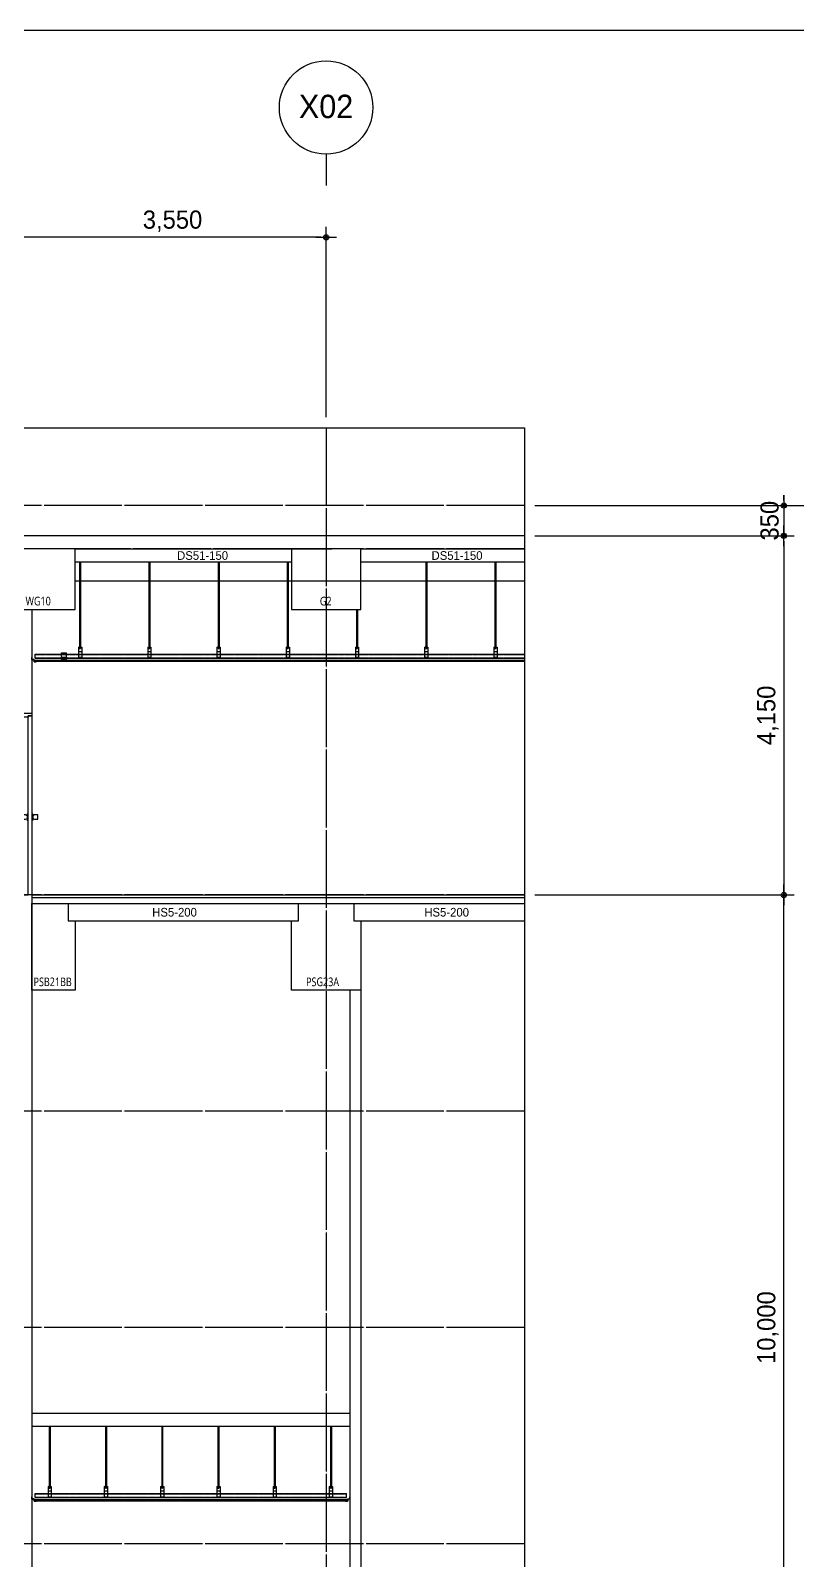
# Model space of a CAD drawing. Header units: millimetres. Extents: x 11948722 to 13111668, y -10771712 to -10232988.
# Drawn here: x 12339840 to 12348702, y -10543638 to -10525959 of the extents above; entities that cross this region are included whole.
import ezdxf
from ezdxf.enums import TextEntityAlignment as Align

# ---------------------------------------------------------------- set-up
doc = ezdxf.new("R2010")
doc.units = ezdxf.units.MM
doc.header["$LTSCALE"] = 150
doc.header["$MEASUREMENT"] = 0
doc.linetypes.add('CEN', pattern=[6.2, 6, -0.1, 0, -0.1])
doc.linetypes.add('Xref-계단단면도$0$HIDDEN', pattern=[0.375, 0.25, -0.125])
doc.layers.get('0').update_dxf_attribs({"linetype": 'CONTINUOUS'})
doc.layers.get('Defpoints').update_dxf_attribs({"color": 117, "linetype": 'CONTINUOUS'})
for name, color, linetype in [('A-DOOR', 4, 'CONTINUOUS'), ('A-FIN-4', 9, 'CONTINUOUS'), ('A-중심선', 10, 'CEN'), ('CON-C', 2, 'CONTINUOUS'), ('ELE08', 8, 'CONTINUOUS'), ('INS', 251, 'CONTINUOUS'), ('PIR판넬', 4, 'CONTINUOUS'), ('Xref-계단단면도$0$3 dim0', 7, 'CONTINUOUS'), ('Xref-계단단면도$0$4', 4, 'CONTINUOUS'), ('Xref-계단단면도$0$8', 8, 'CONTINUOUS'), ('Xref-계단단면도$0$A-CEIL', 6, 'CONTINUOUS'), ('Xref-계단단면도$0$ELE-3', 6, 'CONTINUOUS'), ('Xref-계단단면도$0$FIN', 5, 'CONTINUOUS'), ('Xref-계단단면도$0$SYM-2', 7, 'CONTINUOUS')]:
    doc.layers.add(name, color=color, linetype=linetype)
doc.styles.get("Standard").update_dxf_attribs({"font": 'NanumGothic.ttf'})
doc.styles.add('Xref-계단단면도$0$나눔고딕 Se', font='')
doc.styles.add('Xref-계단단면도$0$돋움', font='')
doc.styles.get('Xref-계단단면도$0$나눔고딕 Se').set_extended_font_data('Dotum')
doc.styles.get('Xref-계단단면도$0$돋움').set_extended_font_data('Dotum')
doc.dimstyles.new('Xref-계단단면도$0$A1-100', dxfattribs={"dimtxt": 3, "dimasz": 1, "dimexe": 2, "dimexo": 2, "dimgap": 1, "dimtad": 1, "dimdec": 0, "dimzin": 12, "dimdsep": 46, "dimlunit": 6, "dimtxsty": 'Xref-계단단면도$0$나눔고딕 Se', "dimblk1": 'Xref-계단단면도$0$DIMDOT', "dimblk2": 'Xref-계단단면도$0$DIMDOT', "dimsah": 1, "dimcen": -1, "dimdle": 2, "dimclrd": 256, "dimclre": 256, "dimclrt": 3, "dimadec": 0, "dimazin": 0, "dimtfac": 1, "dimtdec": 0, "dimtix": 1, "dimtmove": 2, "dimatfit": 3, "dimldrblk": 'Xref-계단단면도$0$DIMDOT', "dimfxl": 1, "dimtvp": 1, "dimtolj": 1, "dimtzin": 12, "dimlwd": -1, "dimlwe": -1, "dimarcsym": 0})

# ---------------------------------------------------------------- blocks, each defined once
blk = doc.blocks.new('Xref-계단단면도$0$DIMDOT')
at = {"color": 0}
blk.add_line((-2, 0), (2, 0), dxfattribs=at)
for radius in [0.5, 0.25]:
    blk.add_circle((0, 0), radius, dxfattribs=at)
blk = doc.blocks.new('*D486')
at = {"layer": 'Defpoints', "color": 0, "ltscale": 1200}
for p in [(12345546, -10531448), (12349146, -10531448), (12345546, -10565948)]:
    blk.add_point(p, dxfattribs=at)
at = {"layer": 'Xref-계단단면도$0$3 dim0'}
for p, q in [((12345666, -10531448), (12349266, -10531448)), ((12349146, -10565888), (12349146, -10531508)), ((12345666, -10565948), (12349266, -10565948))]:
    blk.add_line(p, q, dxfattribs=at)
at = {"layer": 'Xref-계단단면도$0$3 dim0', "ltscale": 1200, "xscale": 60, "yscale": 60, "zscale": 60}
for p, rotation in [((12349146, -10531448), 90), ((12349146, -10565948), 270)]:
    blk.add_blockref('Xref-계단단면도$0$DIMDOT', p, dxfattribs=dict(at, rotation=rotation))
at = {"layer": 'Xref-계단단면도$0$3 dim0', "color": 3, "ltscale": 1200, "insert": (12348961, -10548698), "char_height": 210, "attachment_point": 5, "rotation": 90, "style": 'Xref-계단단면도$0$나눔고딕 Se'}
blk.add_mtext('\\A1;34,500', dxfattribs=at)
blk = doc.blocks.new('*D487')
at = {"layer": 'Defpoints', "color": 0, "ltscale": 1200}
for p in [(12345546, -10531798), (12345546, -10535948), (12348546, -10535948)]:
    blk.add_point(p, dxfattribs=at)
at = {"layer": 'Xref-계단단면도$0$3 dim0'}
for p, q in [((12345666, -10531798), (12348666, -10531798)), ((12348546, -10531858), (12348546, -10535888)), ((12345666, -10535948), (12348666, -10535948))]:
    blk.add_line(p, q, dxfattribs=at)
at = {"layer": 'Xref-계단단면도$0$3 dim0', "ltscale": 1200, "xscale": 60, "yscale": 60, "zscale": 60}
for p, rotation in [((12348546, -10531798), 90), ((12348546, -10535948), 270)]:
    blk.add_blockref('Xref-계단단면도$0$DIMDOT', p, dxfattribs=dict(at, rotation=rotation))
at = {"layer": 'Xref-계단단면도$0$3 dim0', "color": 3, "ltscale": 1200, "insert": (12348361, -10533873), "char_height": 210, "attachment_point": 5, "rotation": 90, "style": 'Xref-계단단면도$0$나눔고딕 Se'}
blk.add_mtext('\\A1;4,150', dxfattribs=at)
blk = doc.blocks.new('*D488')
at = {"layer": 'Defpoints', "color": 0, "ltscale": 1200}
for p in [(12345546, -10535948), (12348546, -10535948), (12345546, -10545948)]:
    blk.add_point(p, dxfattribs=at)
at = {"layer": 'Xref-계단단면도$0$3 dim0'}
for p, q in [((12345666, -10535948), (12348666, -10535948)), ((12348546, -10545888), (12348546, -10536008)), ((12345666, -10545948), (12348666, -10545948))]:
    blk.add_line(p, q, dxfattribs=at)
at = {"layer": 'Xref-계단단면도$0$3 dim0', "ltscale": 1200, "xscale": 60, "yscale": 60, "zscale": 60}
for p, rotation in [((12348546, -10535948), 90), ((12348546, -10545948), 270)]:
    blk.add_blockref('Xref-계단단면도$0$DIMDOT', p, dxfattribs=dict(at, rotation=rotation))
at = {"layer": 'Xref-계단단면도$0$3 dim0', "color": 3, "ltscale": 1200, "insert": (12348361, -10540948), "char_height": 210, "attachment_point": 5, "rotation": 90, "style": 'Xref-계단단면도$0$나눔고딕 Se'}
blk.add_mtext('\\A1;10,000', dxfattribs=at)
blk = doc.blocks.new('*D494')
at = {"layer": 'Defpoints', "color": 0, "ltscale": 1200}
for p in [(12345546, -10531448), (12345546, -10531798), (12348546, -10531798)]:
    blk.add_point(p, dxfattribs=at)
at = {"layer": 'Xref-계단단면도$0$3 dim0'}
for p, q in [((12348546, -10531388), (12348546, -10531328)), ((12345666, -10531448), (12348666, -10531448)), ((12348546, -10531448), (12348546, -10531798)), ((12345666, -10531798), (12348666, -10531798)), ((12348546, -10531858), (12348546, -10531918))]:
    blk.add_line(p, q, dxfattribs=at)
at = {"layer": 'Xref-계단단면도$0$3 dim0', "ltscale": 1200, "xscale": 60, "yscale": 60, "zscale": 60}
for p, rotation in [((12348546, -10531448), 270), ((12348546, -10531798), 90)]:
    blk.add_blockref('Xref-계단단면도$0$DIMDOT', p, dxfattribs=dict(at, rotation=rotation))
at = {"layer": 'Xref-계단단면도$0$3 dim0', "color": 3, "ltscale": 1200, "insert": (12348381, -10531623), "char_height": 210, "attachment_point": 5, "rotation": 90, "style": 'Xref-계단단면도$0$나눔고딕 Se'}
blk.add_mtext('\\A1;350', dxfattribs=at)
blk = doc.blocks.new('*U136')
at = {"layer": 'A-DOOR'}
for p, q in [((-200, 0), (-200, 2070)), ((-155, 0), (-155, 2055)), ((-200, 0), (-25, 0))]:
    blk.add_line(p, q, dxfattribs=at)
for points in [[(10, 2100), (20, 2100), (20, 2070), (-25, 2070), (-25, 2055), (-155, 2055), (-155, 2070), (-200, 2070), (-200, 2100), (-190, 2100)], [(-35, 915), (-55, 925), (-95, 925), (-95, 875), (-55, 875), (-35, 885)], [(-25, 945), (-35, 935), (-35, 865), (-25, 855)], [(20, 945), (30, 935), (30, 865), (20, 855)], [(30, 885), (50, 875), (90, 875), (90, 925), (50, 925), (30, 915)]]:
    blk.add_lwpolyline(points, dxfattribs=at)
blk.add_lwpolyline([(20, 0), (-25, 0), (-25, 2070), (20, 2070)], close=True, dxfattribs=at)
blk = doc.blocks.new('*D513')
at = {"layer": 'Defpoints', "color": 0, "ltscale": 1200}
for p in [(12339705, -10528348), (12339705, -10530548), (12343255, -10530548)]:
    blk.add_point(p, dxfattribs=at)
at = {"layer": 'Xref-계단단면도$0$3 dim0'}
for p, q in [((12339705, -10530428), (12339705, -10528228)), ((12343255, -10530428), (12343255, -10528228)), ((12343195, -10528348), (12339765, -10528348))]:
    blk.add_line(p, q, dxfattribs=at)
at = {"layer": 'Xref-계단단면도$0$3 dim0', "ltscale": 1200, "xscale": 60, "yscale": 60, "zscale": 60, "rotation": 180}
blk.add_blockref('Xref-계단단면도$0$DIMDOT', (12339705, -10528348), dxfattribs=at)
at = {"layer": 'Xref-계단단면도$0$3 dim0', "ltscale": 1200, "xscale": 60, "yscale": 60, "zscale": 60}
blk.add_blockref('Xref-계단단면도$0$DIMDOT', (12343255, -10528348), dxfattribs=at)
at = {"layer": 'Xref-계단단면도$0$3 dim0', "color": 3, "ltscale": 1200, "insert": (12341480, -10528163), "char_height": 210, "attachment_point": 5, "style": 'Xref-계단단면도$0$나눔고딕 Se'}
blk.add_mtext('\\A1;3,550', dxfattribs=at)
blk = doc.blocks.new('WG10')
at = {"layer": 'CON-C', "ltscale": 1200}
blk.add_lwpolyline([(-400, 0), (400, 0), (400, 700), (-400, 700)], close=True, dxfattribs=at)
at = {"layer": 'Defpoints', "color": 1, "width": 0.8}
blk.add_text('WG10', height=99.8, dxfattribs=at).set_placement((-173, 96), align=Align.MIDDLE_LEFT)
blk = doc.blocks.new('G2')
at = {"layer": 'CON-C', "ltscale": 1200}
blk.add_lwpolyline([(-400, 0), (400, 0), (400, 700), (-400, 700)], close=True, dxfattribs=at)
at = {"layer": 'Defpoints', "color": 1, "width": 0.8}
blk.add_text('G2', height=99.8, dxfattribs=at).set_placement((-72, 96), align=Align.MIDDLE_LEFT)
blk = doc.blocks.new('PSB21BB')
at = {"layer": 'CON-C', "ltscale": 1200, "flags": 128}
blk.add_lwpolyline([(-250, 0), (-250, 1000), (170, 1000), (170, 800), (250, 800), (250, 0)], close=True, dxfattribs=at)
at = {"layer": 'Defpoints', "color": 1, "width": 0.8}
blk.add_text('PSB21BB', height=99.8, dxfattribs=at).set_placement((-231, 96), align=Align.MIDDLE_LEFT)
blk = doc.blocks.new('PSG23A')
at = {"layer": 'CON-C', "ltscale": 1200, "flags": 128}
blk.add_lwpolyline([(-400, 0), (-400, 800), (-320, 800), (-320, 1000), (320, 1000), (320, 800), (400, 800), (400, 0)], close=True, dxfattribs=at)
at = {"layer": 'Defpoints', "color": 1, "width": 0.8}
blk.add_text('PSG23A', height=99.8, dxfattribs=at).set_placement((-231, 96), align=Align.MIDDLE_LEFT)

msp = doc.modelspace()

# ---------------------------------------------------------------- linework, layer by layer
at = {"layer": 'A-FIN-4'}
msp.add_line((12345546.5, -10531798.2), (12332004.7, -10531798.2), dxfattribs=at)
at = {"layer": 'A-중심선'}
for p, q in [((12343254.7, -10530548.2), (12343254.7, -10579629.2)), ((12345546.5, -10531448.2), (12327920.5, -10531448.2)), ((12345546.5, -10531798.2), (12327920.5, -10531798.2)), ((12342854.7, -10531948.2), (12339554.7, -10531948.2)), ((12345546.5, -10531948.2), (12343654.7, -10531948.2)), ((12345546.5, -10535948.2), (12327920.5, -10535948.2)), ((12345546.5, -10538448.2), (12327920.5, -10538448.2)), ((12345546.5, -10540948.2), (12327920.5, -10540948.2)), ((12345546.5, -10543448.2), (12327920.5, -10543448.2))]:
    msp.add_line(p, q, dxfattribs=at)
at = {"layer": 'CON-C', "ltscale": 1200}
for p, q in [((12340354.7, -10531948.2), (12343321.4, -10531948.2)), ((12343654.7, -10531948.2), (12345546.5, -10531948.2)), ((12340354.7, -10532098.2), (12342854.7, -10532098.2)), ((12343654.7, -10532098.2), (12345546.5, -10532098.2)), ((12339854.7, -10532648.2), (12339854.7, -10533848.2)), ((12339554.7, -10533848.2), (12339854.7, -10533848.2)), ((12339854.7, -10535948.2), (12339554.7, -10535948.2)), ((12339854.7, -10535948.2), (12339854.7, -10543848.2)), ((12340274.7, -10536048.2), (12342934.7, -10536048.2)), ((12343574.7, -10536048.2), (12345546.5, -10536048.2)), ((12340354.7, -10536248.2), (12342854.7, -10536248.2)), ((12343654.7, -10536248.2), (12345546.5, -10536248.2))]:
    msp.add_line(p, q, dxfattribs=at)
at = {"layer": 'Defpoints', "ltscale": 1200}
for points in [[(12317265.7, -10580484.4), (12358215.7, -10580484.4), (12358215.7, -10525959.4), (12317265.7, -10525959.4)], [(12327920.5, -10530548.2), (12345546.5, -10530548.2), (12345546.5, -10579629.2), (12327920.5, -10579629.2)]]:
    msp.add_lwpolyline(points, close=True, dxfattribs=at)
at = {"layer": 'ELE08'}
msp.add_line((12339854.7, -10535978.2), (12345546.5, -10535978.2), dxfattribs=at)
at = {"layer": 'INS'}
msp.add_lwpolyline([(12340354.7, -10532318.2), (12345546.5, -10532318.2)], dxfattribs=at)
at = {"layer": 'PIR판넬'}
for p, q in [((12343529.7, -10537048.2), (12343529.7, -10545948.2)), ((12343654.7, -10537048.2), (12343654.7, -10545948.2))]:
    msp.add_line(p, q, dxfattribs=at)
at = {"layer": 'Xref-계단단면도$0$4', "ltscale": 0.1}
for points in [[(12339904.7, -10533254.2), (12339904.7, -10533248.2), (12339903.7, -10533248.2), (12339903.7, -10533253.2), (12339880.7, -10533253.2), (12339880.7, -10533228.2), (12339855.7, -10533228.2), (12339855.7, -10533204.2), (12339854.7, -10533204.2), (12339854.7, -10533229.2), (12339879.7, -10533229.2), (12339879.7, -10533254.2), (12339904.7, -10533254.2)], [(12339904.7, -10542954.2), (12339904.7, -10542948.2), (12339903.7, -10542948.2), (12339903.7, -10542953.2), (12339880.7, -10542953.2), (12339880.7, -10542928.2), (12339855.7, -10542928.2), (12339855.7, -10542904.2), (12339854.7, -10542904.2), (12339854.7, -10542929.2), (12339879.7, -10542929.2), (12339879.7, -10542954.2), (12339904.7, -10542954.2)], [(12343479.7, -10542954.2), (12343479.7, -10542948.2), (12343480.7, -10542948.2), (12343480.7, -10542953.2), (12343503.7, -10542953.2), (12343503.7, -10542928.2), (12343528.7, -10542928.2), (12343528.7, -10542904.2), (12343529.7, -10542904.2), (12343529.7, -10542929.2), (12343504.7, -10542929.2), (12343504.7, -10542954.2), (12343479.7, -10542954.2)]]:
    msp.add_lwpolyline(points, dxfattribs=at)
at = {"layer": 'Xref-계단단면도$0$8'}
for p, q in [((12340406.3, -10532098.2), (12340406.3, -10533079.4)), ((12340417.5, -10532098.2), (12340417.5, -10533079.4)), ((12341206.3, -10532098.2), (12341206.3, -10533079.4)), ((12341217.5, -10532098.2), (12341217.5, -10533079.4)), ((12342006.3, -10532098.2), (12342006.3, -10533079.4)), ((12342017.5, -10532098.2), (12342017.5, -10533079.4)), ((12342806.3, -10532098.2), (12342806.3, -10533079.4)), ((12342817.5, -10532098.2), (12342817.5, -10533079.4)), ((12344406.3, -10532098.2), (12344406.3, -10533079.4)), ((12344417.5, -10532098.2), (12344417.5, -10533079.4)), ((12345206.3, -10532098.2), (12345206.3, -10533079.4)), ((12345217.5, -10532098.2), (12345217.5, -10533079.4)), ((12343606.3, -10532648.2), (12343606.3, -10533079.4)), ((12343617.5, -10532648.2), (12343617.5, -10533079.4)), ((12340197.9, -10533149.4), (12340254.1, -10533149.4)), ((12340197.9, -10533193.2), (12340197.9, -10533149.4)), ((12340197.9, -10533151.9), (12340254.1, -10533151.9)), ((12340197.9, -10533160.7), (12340201.5, -10533160.7)), ((12340204.1, -10533199.4), (12340197.9, -10533193.2)), ((12340197.9, -10533199.4), (12340204.1, -10533199.4)), ((12340197.9, -10533223.2), (12340197.9, -10533199.4)), ((12340200.4, -10533220.7), (12340200.4, -10533201.9)), ((12340200.4, -10533201.9), (12340204.1, -10533201.9)), ((12340203.6, -10533160.7), (12340206.6, -10533160.7)), ((12340204.1, -10533201.9), (12340204.1, -10533199.4)), ((12340204.1, -10533199.4), (12340247.9, -10533199.4)), ((12340206.6, -10533154.7), (12340206.6, -10533149.4)), ((12340206.6, -10533160.7), (12340206.6, -10533156.4)), ((12340221.6, -10533154.7), (12340221.6, -10533149.4)), ((12340221.6, -10533160.7), (12340221.6, -10533156.4)), ((12340221.6, -10533160.7), (12340224.7, -10533160.7)), ((12340226.4, -10533160.7), (12340230.4, -10533160.7)), ((12340230.4, -10533154.7), (12340230.4, -10533149.4)), ((12340230.4, -10533160.7), (12340230.4, -10533156.4)), ((12340245.4, -10533154.7), (12340245.4, -10533149.4)), ((12340245.4, -10533160.7), (12340245.4, -10533156.4)), ((12340245.4, -10533160.7), (12340249.2, -10533160.7)), ((12340247.9, -10533199.4), (12340254.1, -10533193.2)), ((12340247.9, -10533199.4), (12340254.1, -10533199.4)), ((12340247.9, -10533201.9), (12340247.9, -10533199.4)), ((12340247.9, -10533201.9), (12340251.6, -10533201.9)), ((12340250.5, -10533160.7), (12340254.1, -10533160.7)), ((12340251.6, -10533201.9), (12340251.6, -10533220.7)), ((12340254.1, -10533193.2), (12340254.1, -10533149.4)), ((12340254.1, -10533199.4), (12340254.1, -10533223.2)), ((12340393.1, -10533083.2), (12340430.6, -10533083.2)), ((12340393.1, -10533083.2), (12340393.1, -10533201.9)), ((12340393.1, -10533086.9), (12340430.6, -10533086.9)), ((12340393.1, -10533133.2), (12340430.6, -10533133.2)), ((12340393.1, -10533201.9), (12340430.6, -10533201.9)), ((12340400.6, -10533079.4), (12340423.1, -10533079.4)), ((12340400.6, -10533079.4), (12340400.6, -10533083.2)), ((12340400.6, -10533086.9), (12340400.6, -10533090.7)), ((12340400.6, -10533090.7), (12340423.1, -10533090.7)), ((12340404.4, -10533079.4), (12340404.4, -10533083.2)), ((12340404.4, -10533086.9), (12340404.4, -10533090.7)), ((12340406.3, -10533074.4), (12340417.5, -10533074.4)), ((12340406.3, -10533076.9), (12340417.5, -10533076.9)), ((12340406.3, -10533090.7), (12340406.3, -10533101.9)), ((12340406.3, -10533091.9), (12340417.5, -10533091.9)), ((12340406.3, -10533094.4), (12340417.5, -10533094.4)), ((12340406.3, -10533096.9), (12340417.5, -10533096.9)), ((12340406.3, -10533099.4), (12340417.5, -10533099.4)), ((12340406.3, -10533099.4), (12340417.5, -10533099.4)), ((12340406.3, -10533101.9), (12340417.5, -10533101.9)), ((12340417.5, -10533090.7), (12340417.5, -10533101.9)), ((12340419.4, -10533079.4), (12340419.4, -10533083.2)), ((12340419.4, -10533086.9), (12340419.4, -10533090.7)), ((12340423.1, -10533079.4), (12340423.1, -10533083.2)), ((12340423.1, -10533086.9), (12340423.1, -10533090.7)), ((12340430.6, -10533083.2), (12340430.6, -10533201.9)), ((12341193.1, -10533083.2), (12341193.1, -10533201.9)), ((12341193.1, -10533083.2), (12341230.6, -10533083.2)), ((12341193.1, -10533086.9), (12341230.6, -10533086.9)), ((12341193.1, -10533133.2), (12341230.6, -10533133.2)), ((12341193.1, -10533201.9), (12341230.6, -10533201.9)), ((12341200.6, -10533079.4), (12341223.1, -10533079.4)), ((12341200.6, -10533079.4), (12341200.6, -10533083.2)), ((12341200.6, -10533086.9), (12341200.6, -10533090.7)), ((12341200.6, -10533090.7), (12341223.1, -10533090.7)), ((12341204.4, -10533079.4), (12341204.4, -10533083.2)), ((12341204.4, -10533086.9), (12341204.4, -10533090.7)), ((12341206.3, -10533074.4), (12341217.5, -10533074.4)), ((12341206.3, -10533076.9), (12341217.5, -10533076.9)), ((12341206.3, -10533090.7), (12341206.3, -10533101.9)), ((12341206.3, -10533091.9), (12341217.5, -10533091.9)), ((12341206.3, -10533094.4), (12341217.5, -10533094.4)), ((12341206.3, -10533096.9), (12341217.5, -10533096.9)), ((12341206.3, -10533099.4), (12341217.5, -10533099.4)), ((12341206.3, -10533099.4), (12341217.5, -10533099.4)), ((12341206.3, -10533101.9), (12341217.5, -10533101.9)), ((12341217.5, -10533090.7), (12341217.5, -10533101.9)), ((12341219.4, -10533079.4), (12341219.4, -10533083.2)), ((12341219.4, -10533086.9), (12341219.4, -10533090.7)), ((12341223.1, -10533079.4), (12341223.1, -10533083.2)), ((12341223.1, -10533086.9), (12341223.1, -10533090.7)), ((12341230.6, -10533083.2), (12341230.6, -10533201.9)), ((12341993.1, -10533083.2), (12341993.1, -10533201.9)), ((12341993.1, -10533083.2), (12342030.6, -10533083.2)), ((12341993.1, -10533086.9), (12342030.6, -10533086.9)), ((12341993.1, -10533133.2), (12342030.6, -10533133.2)), ((12341993.1, -10533201.9), (12342030.6, -10533201.9)), ((12342000.6, -10533079.4), (12342023.1, -10533079.4)), ((12342000.6, -10533079.4), (12342000.6, -10533083.2)), ((12342000.6, -10533086.9), (12342000.6, -10533090.7)), ((12342000.6, -10533090.7), (12342023.1, -10533090.7)), ((12342004.4, -10533079.4), (12342004.4, -10533083.2)), ((12342004.4, -10533086.9), (12342004.4, -10533090.7)), ((12342006.3, -10533074.4), (12342017.5, -10533074.4)), ((12342006.3, -10533076.9), (12342017.5, -10533076.9)), ((12342006.3, -10533090.7), (12342006.3, -10533101.9)), ((12342006.3, -10533091.9), (12342017.5, -10533091.9)), ((12342006.3, -10533094.4), (12342017.5, -10533094.4)), ((12342006.3, -10533096.9), (12342017.5, -10533096.9)), ((12342006.3, -10533099.4), (12342017.5, -10533099.4)), ((12342006.3, -10533099.4), (12342017.5, -10533099.4)), ((12342006.3, -10533101.9), (12342017.5, -10533101.9)), ((12342017.5, -10533090.7), (12342017.5, -10533101.9)), ((12342019.4, -10533079.4), (12342019.4, -10533083.2)), ((12342019.4, -10533086.9), (12342019.4, -10533090.7)), ((12342023.1, -10533079.4), (12342023.1, -10533083.2)), ((12342023.1, -10533086.9), (12342023.1, -10533090.7)), ((12342030.6, -10533083.2), (12342030.6, -10533201.9)), ((12342793.1, -10533083.2), (12342793.1, -10533201.9)), ((12342793.1, -10533083.2), (12342830.6, -10533083.2)), ((12342793.1, -10533086.9), (12342830.6, -10533086.9)), ((12342793.1, -10533133.2), (12342830.6, -10533133.2)), ((12342793.1, -10533201.9), (12342830.6, -10533201.9)), ((12342800.6, -10533079.4), (12342823.1, -10533079.4)), ((12342800.6, -10533079.4), (12342800.6, -10533083.2)), ((12342800.6, -10533086.9), (12342800.6, -10533090.7)), ((12342800.6, -10533090.7), (12342823.1, -10533090.7)), ((12342804.4, -10533079.4), (12342804.4, -10533083.2)), ((12342804.4, -10533086.9), (12342804.4, -10533090.7)), ((12342806.3, -10533074.4), (12342817.5, -10533074.4)), ((12342806.3, -10533076.9), (12342817.5, -10533076.9)), ((12342806.3, -10533090.7), (12342806.3, -10533101.9)), ((12342806.3, -10533091.9), (12342817.5, -10533091.9)), ((12342806.3, -10533094.4), (12342817.5, -10533094.4)), ((12342806.3, -10533096.9), (12342817.5, -10533096.9)), ((12342806.3, -10533099.4), (12342817.5, -10533099.4)), ((12342806.3, -10533099.4), (12342817.5, -10533099.4)), ((12342806.3, -10533101.9), (12342817.5, -10533101.9)), ((12342817.5, -10533090.7), (12342817.5, -10533101.9)), ((12342819.4, -10533079.4), (12342819.4, -10533083.2)), ((12342819.4, -10533086.9), (12342819.4, -10533090.7)), ((12342823.1, -10533079.4), (12342823.1, -10533083.2)), ((12342823.1, -10533086.9), (12342823.1, -10533090.7)), ((12342830.6, -10533083.2), (12342830.6, -10533201.9)), ((12343593.1, -10533083.2), (12343593.1, -10533201.9)), ((12343593.1, -10533083.2), (12343630.6, -10533083.2)), ((12343593.1, -10533086.9), (12343630.6, -10533086.9)), ((12343593.1, -10533133.2), (12343630.6, -10533133.2)), ((12343593.1, -10533201.9), (12343630.6, -10533201.9)), ((12343600.6, -10533079.4), (12343623.1, -10533079.4)), ((12343600.6, -10533079.4), (12343600.6, -10533083.2)), ((12343600.6, -10533086.9), (12343600.6, -10533090.7)), ((12343600.6, -10533090.7), (12343623.1, -10533090.7)), ((12343604.4, -10533079.4), (12343604.4, -10533083.2)), ((12343604.4, -10533086.9), (12343604.4, -10533090.7)), ((12343606.3, -10533074.4), (12343617.5, -10533074.4)), ((12343606.3, -10533076.9), (12343617.5, -10533076.9)), ((12343606.3, -10533090.7), (12343606.3, -10533101.9)), ((12343606.3, -10533091.9), (12343617.5, -10533091.9)), ((12343606.3, -10533094.4), (12343617.5, -10533094.4)), ((12343606.3, -10533096.9), (12343617.5, -10533096.9)), ((12343606.3, -10533099.4), (12343617.5, -10533099.4)), ((12343606.3, -10533099.4), (12343617.5, -10533099.4)), ((12343606.3, -10533101.9), (12343617.5, -10533101.9)), ((12343617.5, -10533090.7), (12343617.5, -10533101.9)), ((12343619.4, -10533079.4), (12343619.4, -10533083.2)), ((12343619.4, -10533086.9), (12343619.4, -10533090.7)), ((12343623.1, -10533079.4), (12343623.1, -10533083.2)), ((12343623.1, -10533086.9), (12343623.1, -10533090.7)), ((12343630.6, -10533083.2), (12343630.6, -10533201.9)), ((12344393.1, -10533083.2), (12344393.1, -10533201.9)), ((12344393.1, -10533083.2), (12344430.6, -10533083.2)), ((12344393.1, -10533086.9), (12344430.6, -10533086.9)), ((12344393.1, -10533133.2), (12344430.6, -10533133.2)), ((12344393.1, -10533201.9), (12344430.6, -10533201.9)), ((12344400.6, -10533079.4), (12344423.1, -10533079.4)), ((12344400.6, -10533079.4), (12344400.6, -10533083.2)), ((12344400.6, -10533086.9), (12344400.6, -10533090.7)), ((12344400.6, -10533090.7), (12344423.1, -10533090.7)), ((12344404.4, -10533079.4), (12344404.4, -10533083.2)), ((12344404.4, -10533086.9), (12344404.4, -10533090.7)), ((12344406.3, -10533074.4), (12344417.5, -10533074.4)), ((12344406.3, -10533076.9), (12344417.5, -10533076.9)), ((12344406.3, -10533090.7), (12344406.3, -10533101.9)), ((12344406.3, -10533091.9), (12344417.5, -10533091.9)), ((12344406.3, -10533094.4), (12344417.5, -10533094.4)), ((12344406.3, -10533096.9), (12344417.5, -10533096.9)), ((12344406.3, -10533099.4), (12344417.5, -10533099.4)), ((12344406.3, -10533099.4), (12344417.5, -10533099.4)), ((12344406.3, -10533101.9), (12344417.5, -10533101.9)), ((12344417.5, -10533090.7), (12344417.5, -10533101.9)), ((12344419.4, -10533079.4), (12344419.4, -10533083.2)), ((12344419.4, -10533086.9), (12344419.4, -10533090.7)), ((12344423.1, -10533079.4), (12344423.1, -10533083.2)), ((12344423.1, -10533086.9), (12344423.1, -10533090.7)), ((12344430.6, -10533083.2), (12344430.6, -10533201.9)), ((12345193.1, -10533083.2), (12345193.1, -10533201.9)), ((12345193.1, -10533083.2), (12345230.6, -10533083.2)), ((12345193.1, -10533086.9), (12345230.6, -10533086.9)), ((12345193.1, -10533133.2), (12345230.6, -10533133.2)), ((12345193.1, -10533201.9), (12345230.6, -10533201.9)), ((12345200.6, -10533079.4), (12345223.1, -10533079.4)), ((12345200.6, -10533079.4), (12345200.6, -10533083.2)), ((12345200.6, -10533086.9), (12345200.6, -10533090.7)), ((12345200.6, -10533090.7), (12345223.1, -10533090.7)), ((12345204.4, -10533079.4), (12345204.4, -10533083.2)), ((12345204.4, -10533086.9), (12345204.4, -10533090.7)), ((12345206.3, -10533074.4), (12345217.5, -10533074.4)), ((12345206.3, -10533076.9), (12345217.5, -10533076.9)), ((12345206.3, -10533090.7), (12345206.3, -10533101.9)), ((12345206.3, -10533091.9), (12345217.5, -10533091.9)), ((12345206.3, -10533094.4), (12345217.5, -10533094.4)), ((12345206.3, -10533096.9), (12345217.5, -10533096.9)), ((12345206.3, -10533099.4), (12345217.5, -10533099.4)), ((12345206.3, -10533099.4), (12345217.5, -10533099.4)), ((12345206.3, -10533101.9), (12345217.5, -10533101.9)), ((12345217.5, -10533090.7), (12345217.5, -10533101.9)), ((12345219.4, -10533079.4), (12345219.4, -10533083.2)), ((12345219.4, -10533086.9), (12345219.4, -10533090.7)), ((12345223.1, -10533079.4), (12345223.1, -10533083.2)), ((12345223.1, -10533086.9), (12345223.1, -10533090.7)), ((12345230.6, -10533083.2), (12345230.6, -10533201.9)), ((12340205.4, -10533223.2), (12340197.9, -10533223.2)), ((12340200.4, -10533209.4), (12340251.6, -10533209.4)), ((12340203.2, -10533220.7), (12340200.4, -10533220.7)), ((12340234.1, -10533223.2), (12340217.9, -10533223.2)), ((12340232, -10533220.7), (12340220, -10533220.7)), ((12340254.1, -10533223.2), (12340246.6, -10533223.2)), ((12340251.6, -10533220.7), (12340248.8, -10533220.7)), ((12340054.7, -10542085.7), (12340054.7, -10542779.4)), ((12340065.9, -10542085.7), (12340065.9, -10542779.4)), ((12340704.7, -10542085.7), (12340704.7, -10542779.4)), ((12340715.9, -10542085.7), (12340715.9, -10542779.4)), ((12341354.7, -10542085.7), (12341354.7, -10542779.4)), ((12341365.9, -10542085.7), (12341365.9, -10542779.4)), ((12342004.7, -10542085.7), (12342004.7, -10542779.4)), ((12342015.9, -10542085.7), (12342015.9, -10542779.4)), ((12342654.7, -10542085.7), (12342654.7, -10542779.4)), ((12342665.9, -10542085.7), (12342665.9, -10542779.4)), ((12343304.7, -10542085.7), (12343304.7, -10542779.4)), ((12343315.9, -10542085.7), (12343315.9, -10542779.4)), ((12340041.5, -10542783.2), (12340041.5, -10542901.9)), ((12340041.5, -10542783.2), (12340079, -10542783.2)), ((12340041.5, -10542786.9), (12340079, -10542786.9)), ((12340041.5, -10542833.2), (12340079, -10542833.2)), ((12340041.5, -10542901.9), (12340079, -10542901.9)), ((12340049, -10542779.4), (12340071.5, -10542779.4)), ((12340049, -10542779.4), (12340049, -10542783.2)), ((12340049, -10542786.9), (12340049, -10542790.7)), ((12340049, -10542790.7), (12340071.5, -10542790.7)), ((12340052.8, -10542779.4), (12340052.8, -10542783.2)), ((12340052.8, -10542786.9), (12340052.8, -10542790.7)), ((12340054.7, -10542774.4), (12340065.9, -10542774.4)), ((12340054.7, -10542776.9), (12340065.9, -10542776.9)), ((12340054.7, -10542790.7), (12340054.7, -10542801.9)), ((12340054.7, -10542791.9), (12340065.9, -10542791.9)), ((12340054.7, -10542794.4), (12340065.9, -10542794.4)), ((12340054.7, -10542796.9), (12340065.9, -10542796.9)), ((12340054.7, -10542799.4), (12340065.9, -10542799.4)), ((12340054.7, -10542799.4), (12340065.9, -10542799.4)), ((12340054.7, -10542801.9), (12340065.9, -10542801.9)), ((12340065.9, -10542790.7), (12340065.9, -10542801.9)), ((12340067.8, -10542779.4), (12340067.8, -10542783.2)), ((12340067.8, -10542786.9), (12340067.8, -10542790.7)), ((12340071.5, -10542779.4), (12340071.5, -10542783.2)), ((12340071.5, -10542786.9), (12340071.5, -10542790.7)), ((12340079, -10542783.2), (12340079, -10542901.9)), ((12340691.5, -10542783.2), (12340691.5, -10542901.9)), ((12340691.5, -10542783.2), (12340729, -10542783.2)), ((12340691.5, -10542786.9), (12340729, -10542786.9)), ((12340691.5, -10542833.2), (12340729, -10542833.2)), ((12340691.5, -10542901.9), (12340729, -10542901.9)), ((12340699, -10542779.4), (12340721.5, -10542779.4)), ((12340699, -10542779.4), (12340699, -10542783.2)), ((12340699, -10542786.9), (12340699, -10542790.7)), ((12340699, -10542790.7), (12340721.5, -10542790.7)), ((12340702.8, -10542779.4), (12340702.8, -10542783.2)), ((12340702.8, -10542786.9), (12340702.8, -10542790.7)), ((12340704.7, -10542774.4), (12340715.9, -10542774.4)), ((12340704.7, -10542776.9), (12340715.9, -10542776.9)), ((12340704.7, -10542790.7), (12340704.7, -10542801.9)), ((12340704.7, -10542791.9), (12340715.9, -10542791.9)), ((12340704.7, -10542794.4), (12340715.9, -10542794.4)), ((12340704.7, -10542796.9), (12340715.9, -10542796.9)), ((12340704.7, -10542799.4), (12340715.9, -10542799.4)), ((12340704.7, -10542799.4), (12340715.9, -10542799.4)), ((12340704.7, -10542801.9), (12340715.9, -10542801.9)), ((12340715.9, -10542790.7), (12340715.9, -10542801.9)), ((12340717.8, -10542779.4), (12340717.8, -10542783.2)), ((12340717.8, -10542786.9), (12340717.8, -10542790.7)), ((12340721.5, -10542779.4), (12340721.5, -10542783.2)), ((12340721.5, -10542786.9), (12340721.5, -10542790.7)), ((12340729, -10542783.2), (12340729, -10542901.9)), ((12341341.5, -10542783.2), (12341341.5, -10542901.9)), ((12341341.5, -10542783.2), (12341379, -10542783.2)), ((12341341.5, -10542786.9), (12341379, -10542786.9)), ((12341341.5, -10542833.2), (12341379, -10542833.2)), ((12341341.5, -10542901.9), (12341379, -10542901.9)), ((12341349, -10542779.4), (12341371.5, -10542779.4)), ((12341349, -10542779.4), (12341349, -10542783.2)), ((12341349, -10542786.9), (12341349, -10542790.7)), ((12341349, -10542790.7), (12341371.5, -10542790.7)), ((12341352.8, -10542779.4), (12341352.8, -10542783.2)), ((12341352.8, -10542786.9), (12341352.8, -10542790.7)), ((12341354.7, -10542774.4), (12341365.9, -10542774.4)), ((12341354.7, -10542776.9), (12341365.9, -10542776.9)), ((12341354.7, -10542790.7), (12341354.7, -10542801.9)), ((12341354.7, -10542791.9), (12341365.9, -10542791.9)), ((12341354.7, -10542794.4), (12341365.9, -10542794.4)), ((12341354.7, -10542796.9), (12341365.9, -10542796.9)), ((12341354.7, -10542799.4), (12341365.9, -10542799.4)), ((12341354.7, -10542799.4), (12341365.9, -10542799.4)), ((12341354.7, -10542801.9), (12341365.9, -10542801.9)), ((12341365.9, -10542790.7), (12341365.9, -10542801.9)), ((12341367.8, -10542779.4), (12341367.8, -10542783.2)), ((12341367.8, -10542786.9), (12341367.8, -10542790.7)), ((12341371.5, -10542779.4), (12341371.5, -10542783.2)), ((12341371.5, -10542786.9), (12341371.5, -10542790.7)), ((12341379, -10542783.2), (12341379, -10542901.9)), ((12341991.5, -10542783.2), (12341991.5, -10542901.9)), ((12341991.5, -10542783.2), (12342029, -10542783.2)), ((12341991.5, -10542786.9), (12342029, -10542786.9)), ((12341991.5, -10542833.2), (12342029, -10542833.2)), ((12341991.5, -10542901.9), (12342029, -10542901.9)), ((12341999, -10542779.4), (12342021.5, -10542779.4)), ((12341999, -10542779.4), (12341999, -10542783.2)), ((12341999, -10542786.9), (12341999, -10542790.7)), ((12341999, -10542790.7), (12342021.5, -10542790.7)), ((12342002.8, -10542779.4), (12342002.8, -10542783.2)), ((12342002.8, -10542786.9), (12342002.8, -10542790.7)), ((12342004.7, -10542774.4), (12342015.9, -10542774.4)), ((12342004.7, -10542776.9), (12342015.9, -10542776.9)), ((12342004.7, -10542790.7), (12342004.7, -10542801.9)), ((12342004.7, -10542791.9), (12342015.9, -10542791.9)), ((12342004.7, -10542794.4), (12342015.9, -10542794.4)), ((12342004.7, -10542796.9), (12342015.9, -10542796.9)), ((12342004.7, -10542799.4), (12342015.9, -10542799.4)), ((12342004.7, -10542799.4), (12342015.9, -10542799.4)), ((12342004.7, -10542801.9), (12342015.9, -10542801.9)), ((12342015.9, -10542790.7), (12342015.9, -10542801.9)), ((12342017.8, -10542779.4), (12342017.8, -10542783.2)), ((12342017.8, -10542786.9), (12342017.8, -10542790.7)), ((12342021.5, -10542779.4), (12342021.5, -10542783.2)), ((12342021.5, -10542786.9), (12342021.5, -10542790.7)), ((12342029, -10542783.2), (12342029, -10542901.9)), ((12342641.5, -10542783.2), (12342641.5, -10542901.9)), ((12342641.5, -10542783.2), (12342679, -10542783.2)), ((12342641.5, -10542786.9), (12342679, -10542786.9)), ((12342641.5, -10542833.2), (12342679, -10542833.2)), ((12342641.5, -10542901.9), (12342679, -10542901.9)), ((12342649, -10542779.4), (12342671.5, -10542779.4)), ((12342649, -10542779.4), (12342649, -10542783.2)), ((12342649, -10542786.9), (12342649, -10542790.7)), ((12342649, -10542790.7), (12342671.5, -10542790.7)), ((12342652.8, -10542779.4), (12342652.8, -10542783.2)), ((12342652.8, -10542786.9), (12342652.8, -10542790.7)), ((12342654.7, -10542774.4), (12342665.9, -10542774.4)), ((12342654.7, -10542776.9), (12342665.9, -10542776.9)), ((12342654.7, -10542790.7), (12342654.7, -10542801.9)), ((12342654.7, -10542791.9), (12342665.9, -10542791.9)), ((12342654.7, -10542794.4), (12342665.9, -10542794.4)), ((12342654.7, -10542796.9), (12342665.9, -10542796.9)), ((12342654.7, -10542799.4), (12342665.9, -10542799.4)), ((12342654.7, -10542799.4), (12342665.9, -10542799.4)), ((12342654.7, -10542801.9), (12342665.9, -10542801.9)), ((12342665.9, -10542790.7), (12342665.9, -10542801.9)), ((12342667.8, -10542779.4), (12342667.8, -10542783.2)), ((12342667.8, -10542786.9), (12342667.8, -10542790.7)), ((12342671.5, -10542779.4), (12342671.5, -10542783.2)), ((12342671.5, -10542786.9), (12342671.5, -10542790.7)), ((12342679, -10542783.2), (12342679, -10542901.9)), ((12343291.5, -10542783.2), (12343291.5, -10542901.9)), ((12343291.5, -10542783.2), (12343329, -10542783.2)), ((12343291.5, -10542786.9), (12343329, -10542786.9)), ((12343291.5, -10542833.2), (12343329, -10542833.2)), ((12343291.5, -10542901.9), (12343329, -10542901.9)), ((12343299, -10542779.4), (12343321.5, -10542779.4)), ((12343299, -10542779.4), (12343299, -10542783.2)), ((12343299, -10542786.9), (12343299, -10542790.7)), ((12343299, -10542790.7), (12343321.5, -10542790.7)), ((12343302.8, -10542779.4), (12343302.8, -10542783.2)), ((12343302.8, -10542786.9), (12343302.8, -10542790.7)), ((12343304.7, -10542774.4), (12343315.9, -10542774.4)), ((12343304.7, -10542776.9), (12343315.9, -10542776.9)), ((12343304.7, -10542790.7), (12343304.7, -10542801.9)), ((12343304.7, -10542791.9), (12343315.9, -10542791.9)), ((12343304.7, -10542794.4), (12343315.9, -10542794.4)), ((12343304.7, -10542796.9), (12343315.9, -10542796.9)), ((12343304.7, -10542799.4), (12343315.9, -10542799.4)), ((12343304.7, -10542799.4), (12343315.9, -10542799.4)), ((12343304.7, -10542801.9), (12343315.9, -10542801.9)), ((12343315.9, -10542790.7), (12343315.9, -10542801.9)), ((12343317.8, -10542779.4), (12343317.8, -10542783.2)), ((12343317.8, -10542786.9), (12343317.8, -10542790.7)), ((12343321.5, -10542779.4), (12343321.5, -10542783.2)), ((12343321.5, -10542786.9), (12343321.5, -10542790.7)), ((12343329, -10542783.2), (12343329, -10542901.9))]:
    msp.add_line(p, q, dxfattribs=at)
at = {"layer": 'Xref-계단단면도$0$8', "linetype": 'Xref-계단단면도$0$HIDDEN', "ltscale": 0.1}
for p, q in [((12339893.7, -10533168.2), (12345546.5, -10533168.2)), ((12339893.7, -10533208.2), (12345546.5, -10533208.2)), ((12339893.7, -10542868.2), (12343490.7, -10542868.2)), ((12339893.7, -10542908.2), (12343490.7, -10542908.2))]:
    msp.add_line(p, q, dxfattribs=at)
at = {"layer": 'Xref-계단단면도$0$8'}
for centre, radius, start, end in [((12340211.6, -10533223.2), 8.75, 16.60155, 163.39845), ((12340211.6, -10533223.2), 6.25, 0, 180), ((12340240.4, -10533223.2), 8.75, 16.60155, 163.39845), ((12340240.4, -10533223.2), 6.25, 0, 180)]:
    msp.add_arc(centre, radius, start, end, dxfattribs=at)
at = {"layer": 'Xref-계단단면도$0$A-CEIL', "ltscale": 1200}
msp.add_line((12339854.7, -10535948.2), (12345546.5, -10535948.2), dxfattribs=at)
at = {"layer": 'Xref-계단단면도$0$ELE-3'}
for p, q in [((12339854.7, -10541935.7), (12343529.7, -10541935.7)), ((12339854.7, -10542085.7), (12343529.7, -10542085.7))]:
    msp.add_line(p, q, dxfattribs=at)
at = {"layer": 'Xref-계단단면도$0$FIN', "color": 8}
for p, q in [((12339893.7, -10533164.4), (12345546.5, -10533164.4)), ((12339893.7, -10533211.9), (12339893.7, -10533164.4)), ((12339893.7, -10533211.9), (12345546.5, -10533211.9)), ((12339893.7, -10542911.9), (12339893.7, -10542864.4)), ((12339893.7, -10542864.4), (12343490.7, -10542864.4)), ((12339893.7, -10542911.9), (12343490.7, -10542911.9)), ((12343490.7, -10542911.9), (12343490.7, -10542864.4))]:
    msp.add_line(p, q, dxfattribs=at)
at = {"layer": 'Xref-계단단면도$0$FIN', "color": 150}
for p, q in [((12339893.7, -10533235.7), (12345546.5, -10533235.7)), ((12339893.7, -10533248.2), (12345546.5, -10533248.2)), ((12339893.7, -10542935.7), (12343490.7, -10542935.7)), ((12339893.7, -10542948.2), (12343490.7, -10542948.2))]:
    msp.add_line(p, q, dxfattribs=at)
at = {"layer": 'Xref-계단단면도$0$FIN', "color": 150, "flags": 128}
for points in [[(12339893.7, -10533235.7), (12339893.7, -10533248.2)], [(12339893.7, -10542935.7), (12339893.7, -10542948.2)], [(12343490.7, -10542935.7), (12343490.7, -10542948.2)]]:
    msp.add_lwpolyline(points, dxfattribs=at)
at = {"layer": 'Xref-계단단면도$0$SYM-2'}
msp.add_line((12343254.7, -10527388.2), (12343254.7, -10527748.2), dxfattribs=at)
msp.add_circle((12343254.7, -10526848.2), 540, dxfattribs=at)

# ---------------------------------------------------------------- block references
at = {"layer": 'A-DOOR'}
msp.add_blockref('*U136', (12339834.7, -10535948.2), dxfattribs=at)
at = {"layer": 'CON-C', "ltscale": 1200}
for name, p in [('WG10', (12339954.7, -10532648.2)), ('G2', (12343254.7, -10532648.2)), ('PSB21BB', (12340104.7, -10537048.2)), ('PSG23A', (12343254.7, -10537048.2))]:
    msp.add_blockref(name, p, dxfattribs=at)

# ---------------------------------------------------------------- texts
at = {"layer": 'Defpoints', "style": 'Xref-계단단면도$0$돋움'}
for s, p in [('DS51-150', (12341532.6, -10532025.5)), ('DS51-150', (12344473.5, -10532025.5)), ('HS5-200', (12341245.3, -10536147.8)), ('HS5-200', (12344389.9, -10536147.8))]:
    msp.add_text(s, height=100, dxfattribs=at).set_placement(p, align=Align.MIDDLE_LEFT)
at = {"layer": 'Xref-계단단면도$0$SYM-2', "color": 3, "style": 'Xref-계단단면도$0$돋움'}
msp.add_text('X02', height=270, dxfattribs=at).set_placement((12343254.6, -10526835.7), align=Align.MIDDLE_CENTER)

# ---------------------------------------------------------------- dimensions: what is measured, and where the dimension line sits
at = {"layer": 'Xref-계단단면도$0$3 dim0'}
for base, p1, p2, angle, picture, middle in [((12339704.7, -10528348.2), (12343254.7, -10530548.2), (12339704.7, -10530548.2), 180, '*D513', (12341479.7, -10528162.8)), ((12349146.5, -10531448.2), (12345546.5, -10565948.2), (12345546.5, -10531448.2), 90, '*D486', (12348961.1, -10548698.2)), ((12348546.5, -10531798.2), (12345546.5, -10531448.2), (12345546.5, -10531798.2), 90, '*D494', (12348381.3, -10531623.2)), ((12348546.5, -10535948.2), (12345546.5, -10531798.2), (12345546.5, -10535948.2), 90, '*D487', (12348361.1, -10533873.2)), ((12348546.5, -10535948.2), (12345546.5, -10545948.2), (12345546.5, -10535948.2), 270, '*D488', (12348361.1, -10540948.2))]:
    dim = msp.add_linear_dim(base=base, p1=p1, p2=p2, angle=angle, dimstyle='Xref-계단단면도$0$A1-100', override={"dimscale": 60, "dimtxt": 3.5}, dxfattribs=at)
    dim.commit()
    dim.dimension.update_dxf_attribs({"geometry": picture, "text_midpoint": middle})

doc.saveas('drawing.dxf')
